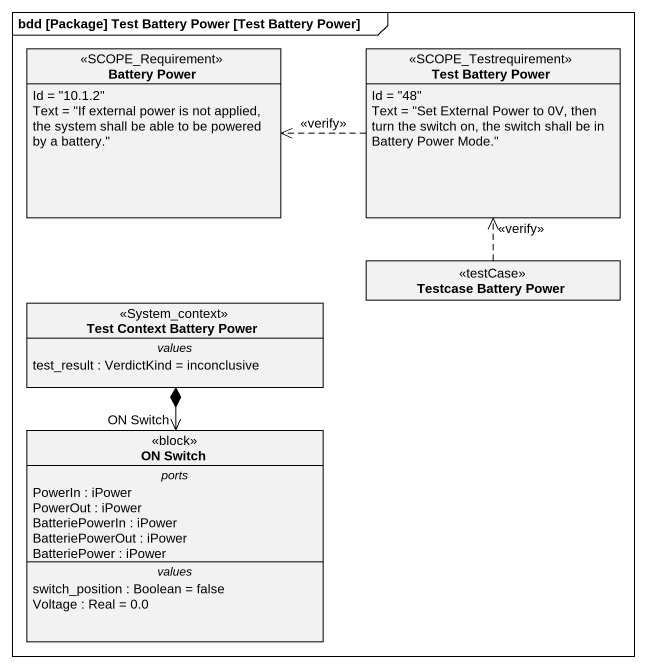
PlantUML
@startuml
mainframe bdd [Package] Test Battery Power [Test Battery Power]
hide circle
hide empty members
class "Battery Power" as Battery_Power <<SCOPE_Requirement>> {
  Id = "10.1.2"
  Text = "If external power is not applied, the system shall be able to be powered by a battery."
}
class "Test Battery Power" as Test_Battery_Power <<SCOPE_Testrequirement>> {
  Id = "48"
  Text = "Set External Power to 0V, then turn the switch on, the switch shall be in Battery Power Mode."
}
class "Testcase Battery Power" as Testcase_Battery_Power <<testCase>>
class "Test Context Battery Power" as Test_Context_Battery_Power <<System_context>> {
  -- values --
  test_result : VerdictKind = inconclusive
}
class "ON Switch" as ON_Switch <<block>> {
  -- ports --
  PowerIn : iPower
  PowerOut : iPower
  BatteriePowerIn : iPower
  BatteriePowerOut : iPower
  BatteriePower : iPower
  -- values --
  switch_position : Boolean = false
  Voltage : Real = 0.0
}
Test_Battery_Power .left.> Battery_Power : <<verify>>
Testcase_Battery_Power .up.> Test_Battery_Power : <<verify>>
Test_Context_Battery_Power *--> "ON Switch" ON_Switch
@enduml
